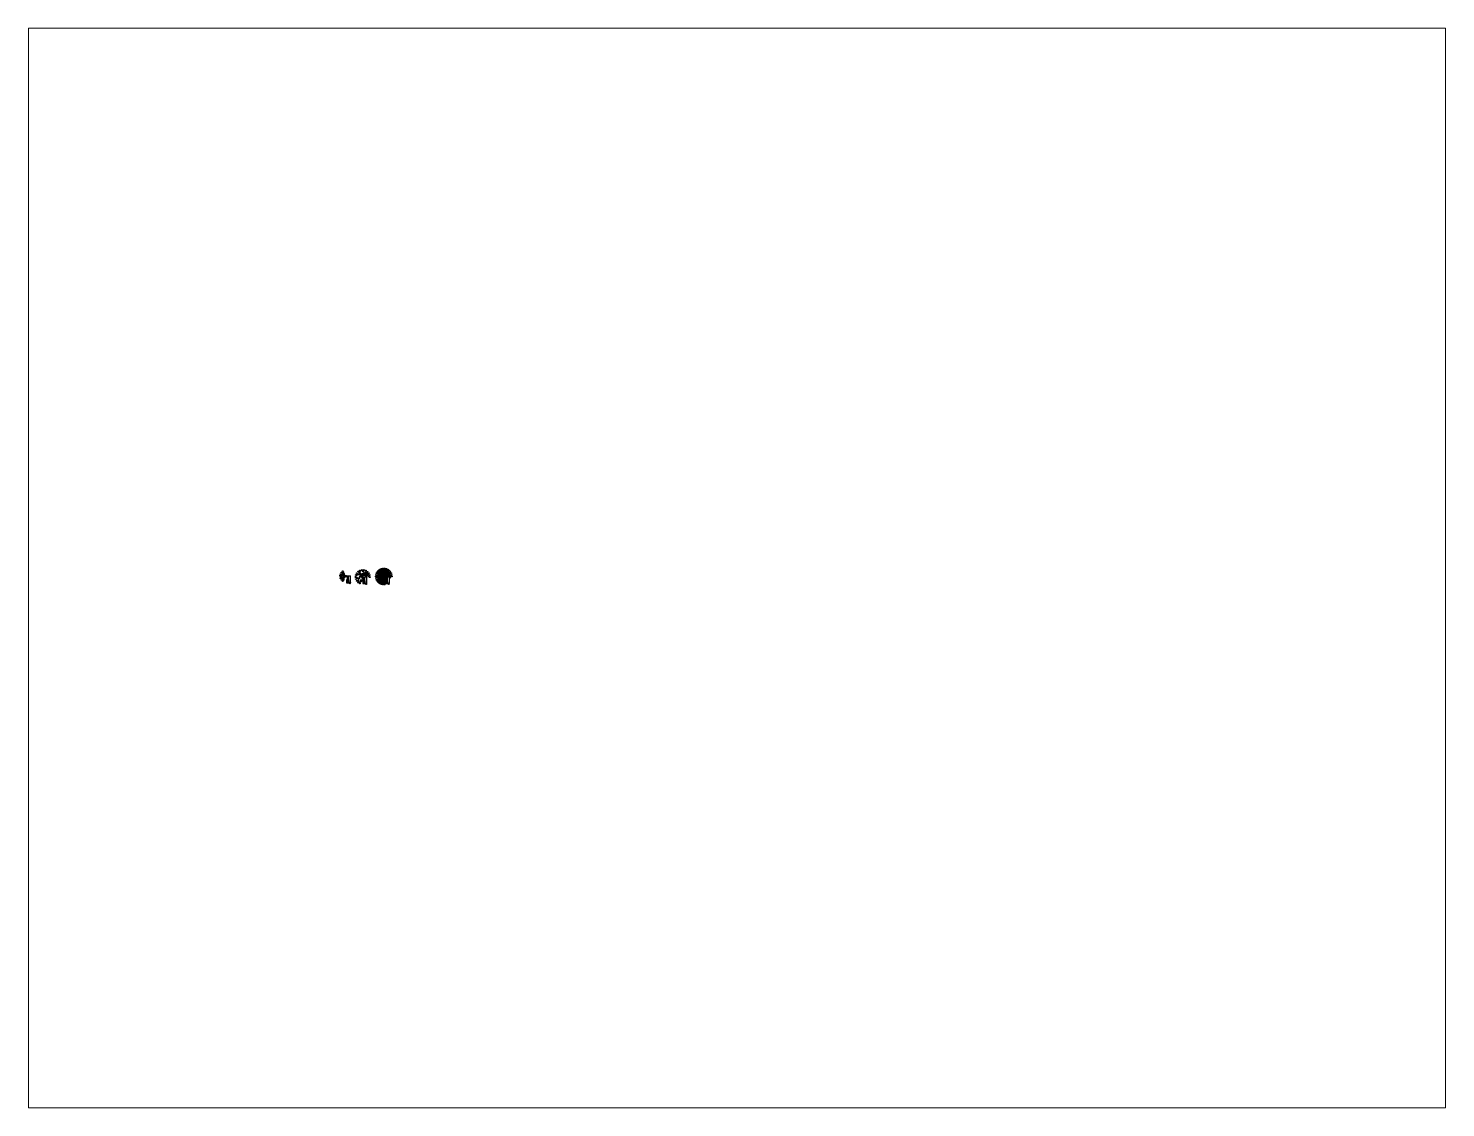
# Paper-space layout 'Layout2' of a CAD drawing. Header units: inches. Extents: x 1.05 to 9.45, y 0.8 to 7.2.
# The model-space entities are those that its viewports show. They can reach past a viewport. Long polylines and large blocks are cut down to what shows.
import ezdxf

# ---------------------------------------------------------------- set-up
doc = ezdxf.new("R2010")
doc.units = ezdxf.units.IN
doc.header["$MEASUREMENT"] = 0
doc.layers.add('L46', color=7, linetype='Continuous')

# ---------------------------------------------------------------- blocks, each defined once
blk = doc.blocks.new('CELL3')
for p, q in [((-18141, -9607), (-18141, -9757)), ((-18141, -9767), (-18141, -9917))]:
    blk.add_line(p, q)
for points in [[(-22906, -8884), (-22854, -8691, 0.4947432), (-23533, -9178), (-23556, -9376, 0.41518131), (-23334, -9200, -0.5153527)], [(-22828, -10894, -0.40002342), (-23244, -10585, 0.40439739), (-23465, -10414), (-23440, -10612, 0.4108337), (-22786, -11089)], [(-22854, -8691, -0.38002483), (-23081, -8228, 0.40439917), (-23200, -7975), (-23269, -8163, 0.39771834), (-22906, -8884)], [(-22489, -12982, -0.45324054), (-22329, -12161), (-22227, -12333, 0.45600642), (-22329, -12861, -0.41356748), (-22368, -13141)], [(-22326, -7675, -0.40665697), (-22469, -6881), (-22350, -6720, -0.41134482), (-22308, -6996, 0.393398), (-22221, -7505)], [(-21423, -10017, -0.48310762), (-22172, -9070), (-22120, -8876, -0.41517564), (-21978, -9121, 0.47664919), (-21429, -9817)], [(-21226, -9182, -0.48454646), (-21675, -8061), (-21570, -7891, -0.41208985), (-21503, -8164, 0.47949103), (-21176, -8989)], [(-21389, -5685, 0.40665734), (-21456, -6490), (-21312, -6353, -0.39188562), (-21263, -5838, 0.40731921), (-21232, -5561)], [(-20787, -12877, 0.41854292), (-20784, -12592, -0.4677482), (-20696, -11744), (-20807, -11577, 0.46879178), (-20926, -12733)], [(-20789, -10706, 0.41394293), (-20671, -10450, -0.41880819), (-20564, -10293), (-20582, -10094, 0.46610902), (-20858, -10519)], [(-20481, -9691), (-20442, -9495, -0.23306421), (-20502, -9361, 0.40955929), (-20645, -9119), (-20696, -9313, 0.3574952)], [(-20357, -11267, -0.46611688), (-20188, -10790), (-20124, -10979, 0.42103414), (-20191, -11156, -0.41503345), (-20246, -11434)], [(-20107, -8735, -0.20868492), (-20132, -8592, 0.41286104), (-20206, -8320), (-20305, -8494, 0.34626442), (-20196, -8915)], [(-18141, -9927, 0.04072617), (-20029, -10081), (-20005, -10229, -0.04072738), (-18141, -10077)], [(-18141, -9767, -0.0470708), (-19894, -9604), (-19922, -9751, 0.04645505), (-18141, -9917)], [(-17926, -13807), (-17926, -14122), (-18241, -14122, -0.41421356)], [(-16926, -10737, 0.41421356), (-17741, -9922), (-17741, -10237, -0.41421356), (-17241, -10737)], [(-17241, -14122), (-17241, -13807), (-16926, -13807, -0.41421356)], [(-16514, -10697), (-16494, -10697), (-16494, -10737), (-16514, -10737, 1)], [(-16514, -10787), (-16494, -10787), (-16494, -10827), (-16514, -10827, 1)], [(-16509, -10607), (-16489, -10607), (-16489, -10647), (-16509, -10647, 1)], [(-16504, -10517), (-16484, -10517), (-16484, -10557), (-16504, -10557, 1)], [(-16497, -10427), (-16477, -10427), (-16477, -10467), (-16497, -10467, 1)], [(-16487, -10337), (-16467, -10337), (-16467, -10377), (-16487, -10377, 1)], [(-16477, -10267, -1), (-16477, -10297), (-16462, -10297), (-16462, -10267)], [(-16467, -10197, -1), (-16467, -10227), (-16452, -10227), (-16452, -10197)], [(-16457, -10137, -1), (-16457, -10167), (-16442, -10167), (-16442, -10137)], [(-16444, -10107, 1), (-16444, -10077), (-16429, -10077), (-16429, -10107)], [(-16429, -10047, 1), (-16429, -10027), (-16419, -10027), (-16419, -10047)], [(-16304, -10007, 0.0693507), (-16329, -9942), (-16399, -9942, 0.06934969), (-16424, -10007)], [(-16299, -10047, -1), (-16299, -10027), (-16309, -10027), (-16309, -10047)], [(-16299, -10107), (-16299, -10077), (-16284, -10077, 1), (-16284, -10107)], [(-16288, -10167), (-16288, -10137), (-16273, -10137, 1), (-16273, -10167)], [(-16278, -10227), (-16278, -10197), (-16263, -10197, 1), (-16263, -10227)], [(-16268, -10297), (-16268, -10267), (-16253, -10267, 1), (-16253, -10297)], [(-16262, -10377), (-16262, -10337), (-16242, -10337, 1), (-16242, -10377)], [(-16252, -10467), (-16252, -10427), (-16232, -10427, 1), (-16232, -10467)], [(-16244, -10557), (-16244, -10517), (-16224, -10517, 1), (-16224, -10557)], [(-16239, -10647), (-16239, -10607), (-16219, -10607, 1), (-16219, -10647)], [(-16234, -10737), (-16234, -10697), (-16214, -10697, 1), (-16214, -10737)], [(-16234, -10827), (-16234, -10787), (-16214, -10787, 1), (-16214, -10827)], [(-14056, -9607), (-14056, -9922), (-13741, -9922, 0.41421356)], [(-17926, -17237), (-17926, -16922), (-18241, -16922, 0.41421356)], [(-14056, -17237), (-14056, -16922), (-13741, -16922, -0.41421356)]]:
    blk.add_lwpolyline(points, format="xyb", close=True)
for points in [[(-23028, -11566, -0.41356891), (-23145, -11824), (-23215, -11636, -0.48987169), (-22828, -10894), (-22786, -11089, 0.50732154), (-23028, -11566)], [(-21945, -10693, -0.41760335), (-22098, -10932), (-22140, -10737, -0.49758428), (-21429, -9817), (-21423, -10017, 0.50784129), (-21945, -10693)], [(-21581, -11708, -0.41673607), (-21651, -11983), (-21753, -11811, -0.46877731), (-21367, -10715), (-21298, -10903, 0.46815336), (-21581, -11708)], [(-21368, -14043, -0.45351754), (-21404, -13208), (-21265, -13352, 0.45572884), (-21241, -13888, -0.41511293), (-21213, -14170), (-21368, -14043)], [(-20784, -8230, -0.4845477), (-20927, -7031), (-20782, -6894, -0.41517245), (-20789, -7176, 0.47842164), (-20685, -8056), (-20784, -8230)], [(-20678, -9982, 0.38761159), (-20884, -9792), (-20878, -9991, 0.35749485), (-20564, -10293), (-20582, -10094, -0.23380955), (-20678, -9982)], [(-18141, -9607), (-18141, -9757, -0.19300948), (-19695, -9134), (-19596, -9021, 0.19369222), (-18141, -9607)], [(-18141, -10237), (-18141, -10087, 0.18048708), (-19680, -10662), (-19581, -10775, -0.18046339), (-18141, -10237)]]:
    blk.add_lwpolyline(points, format="xyb")
for points in [[(-18241, -16922), (-17926, -16922), (-17926, -14122), (-18241, -14122)], [(-17741, -9607), (-18141, -9607), (-18141, -10237), (-17741, -10237)], [(-17926, -14122), (-17241, -14122), (-17241, -13807), (-17926, -13807)], [(-17741, -9607), (-14056, -9607), (-14056, -9922), (-17741, -9922)], [(-17241, -13807), (-16926, -13807), (-16926, -10737), (-17241, -10737)], [(-16514, -10697), (-16214, -10697), (-16219, -10647), (-16509, -10647)], [(-16514, -10787), (-16214, -10787), (-16214, -10737), (-16514, -10737)], [(-16514, -10877), (-16214, -10877), (-16214, -10827), (-16514, -10827)], [(-16014, -15323), (-16514, -15323), (-16514, -14877), (-16514, -10877), (-16214, -10877), (-16214, -13397), (-16214, -13877), (-16014, -14077)], [(-16509, -10607), (-16219, -10607), (-16224, -10557), (-16504, -10557)], [(-16504, -10517), (-16224, -10517), (-16232, -10467), (-16497, -10467)], [(-16497, -10427), (-16232, -10427), (-16242, -10377), (-16487, -10377)], [(-16494, -10737), (-16234, -10737), (-16234, -10697), (-16494, -10697)], [(-16494, -10827), (-16234, -10827), (-16234, -10787), (-16494, -10787)], [(-16489, -10647), (-16239, -10647), (-16239, -10607), (-16489, -10607)], [(-16487, -10337), (-16242, -10337), (-16253, -10297), (-16477, -10297)], [(-16484, -10557), (-16244, -10557), (-16244, -10517), (-16484, -10517)], [(-16477, -10267), (-16252, -10267), (-16263, -10227), (-16467, -10227)], [(-16477, -10467), (-16252, -10467), (-16252, -10427), (-16477, -10427)], [(-16467, -10197), (-16262, -10197), (-16273, -10167), (-16457, -10167)], [(-16467, -10377), (-16262, -10377), (-16262, -10337), (-16467, -10337)], [(-16462, -10297), (-16268, -10297), (-16268, -10267), (-16462, -10267)], [(-16457, -10137), (-16272, -10137), (-16284, -10107), (-16444, -10107)], [(-16452, -10227), (-16278, -10227), (-16278, -10197), (-16452, -10197)], [(-16444, -10077), (-16284, -10077), (-16299, -10047), (-16429, -10047)], [(-16442, -10167), (-16288, -10167), (-16288, -10137), (-16442, -10137)], [(-16429, -10027), (-16299, -10027), (-16304, -10007), (-16424, -10007)], [(-16429, -10107), (-16299, -10107), (-16299, -10077), (-16429, -10077)], [(-16419, -10047), (-16309, -10047), (-16309, -10027), (-16419, -10027)], [(-16399, -9942), (-16329, -9942), (-16329, -9922), (-16399, -9922)], [(-13741, -9922), (-14056, -9922), (-14056, -16922), (-13741, -16922)], [(-14056, -16922), (-17926, -16922), (-17926, -17237), (-14056, -17237)], [(-14181, -17237), (-14811, -17237), (-14811, -17867), (-14181, -17867)]]:
    blk.add_lwpolyline(points, close=True)
for centre, radius in [((-25264, -9083), 400), ((-25152, -10739), 400), ((-24851, -7498), 400), ((-24802, -12339), 400), ((-23809, -14107), 400), ((-23798, -5795), 400), ((-22391, -15444), 400), ((-20026, -10136), 120), ((-19921, -9693), 120), ((-19654, -9062), 120), ((-19639, -10701), 120), ((-16264, -15582), 400), ((-14488, -17867), 400)]:
    blk.add_circle(centre, radius)
at = {"linetype": 'Continuous'}
blk.add_circle((-22391, -4293), 400, dxfattribs=at)
at = {"layer": 'L46'}
for points in [[(-24892, -9226), (-23556, -9376), (-23533, -9178), (-24870, -9028), (-24892, -9226)], [(-24755, -10791), (-23440, -10612), (-23465, -10414), (-24779, -10593), (-24755, -10791)], [(-24521, -7726), (-23269, -8163), (-23200, -7975), (-24453, -7538), (-24521, -7726)], [(-24404, -12297), (-23145, -11824), (-23215, -11636), (-24474, -12109), (-24404, -12297)], [(-23441, -13952), (-22368, -13141), (-22488, -12982), (-23561, -13793), (-23441, -13952)], [(-23546, -6106), (-22469, -6881), (-22350, -6720), (-23427, -5945), (-23546, -6106)], [(-22906, -8884), (-22172, -9070), (-22120, -8876), (-22854, -8691), (-22906, -8884)], [(-22786, -11089), (-22098, -10932), (-22140, -10737), (-22828, -10894), (-22786, -11089)], [(-22227, -12333), (-21651, -11983), (-21753, -11811), (-22329, -12161), (-22227, -12333)], [(-22326, -7675), (-21675, -8061), (-21570, -7891), (-22221, -7505), (-22326, -7675)], [(-22229, -4658), (-21389, -5685), (-21232, -5561), (-22072, -4534), (-22229, -4658)], [(-22067, -15209), (-21213, -14170), (-21368, -14043), (-22221, -15082), (-22067, -15209)], [(-21456, -6490), (-20927, -7031), (-20782, -6894), (-21311, -6352), (-21456, -6490)], [(-21423, -10017), (-20878, -9991), (-20884, -9792), (-21429, -9817), (-21423, -10017)], [(-21265, -13352), (-20787, -12877), (-20926, -12733), (-21404, -13208), (-21265, -13352)], [(-21298, -10903), (-20789, -10706), (-20858, -10519), (-21367, -10715), (-21298, -10903)], [(-21226, -9182), (-20696, -9313), (-20645, -9119), (-21176, -8989), (-21226, -9182)], [(-20696, -11744), (-20246, -11434), (-20357, -11267), (-20807, -11577), (-20696, -11744)], [(-20784, -8230), (-20305, -8494), (-20206, -8320), (-20685, -8056), (-20784, -8230)], [(-20564, -10293), (-20021, -10235), (-20039, -10036), (-20582, -10094), (-20564, -10293)], [(-20481, -9691), (-19944, -9790), (-19905, -9594), (-20442, -9495), (-20481, -9691)], [(-20196, -8915), (-19703, -9149), (-19614, -8970), (-20107, -8735), (-20196, -8915)], [(-20124, -10979), (-19610, -10797), (-19674, -10607), (-20188, -10790), (-20124, -10979)]]:
    blk.add_lwpolyline(points, close=True, dxfattribs=at)
blk = doc.blocks.new('24-v')
for p, q in [((12288, 11624), (12319, 11477)), ((12401, 10793), (12401, 10643)), ((12752, 10900), (12752, 10750))]:
    blk.add_line(p, q)
at = {"linetype": 'Continuous'}
blk.add_line((13152, 10900), (13152, 10585), dxfattribs=at)
for points in [[(3750, 16621), (10303, 11860), (10215, 11739), (3662, 16500)], [(5021, 18009), (10441, 11990), (10329, 11889), (4909, 17909)], [(6552, 19102), (10602, 12088), (10472, 12013), (6422, 19027)], [(8278, 19853), (10781, 12150), (10638, 12103), (8135, 19807)], [(10121, 20229), (10968, 12174), (10819, 12158), (9972, 20214)], [(12003, 20214), (11156, 12158), (11007, 12174), (11854, 20229)], [(13840, 19807), (11337, 12103), (11194, 12150), (13697, 19853)], [(15552, 19027), (11502, 12013), (11372, 12088), (15422, 19102)], [(17065, 17909), (11645, 11889), (11534, 11990), (16954, 18009)], [(18313, 16500), (11760, 11739), (11671, 11860), (18224, 16621)], [(1987, 11346), (10087, 11346), (10087, 11196), (1987, 11196)], [(2200, 13215), (10123, 11531), (10091, 11384), (2168, 13069)], [(2168, 9473), (10091, 11157), (10123, 11010), (2200, 9326)], [(2796, 15000), (10196, 11705), (10135, 11568), (2735, 14863)], [(2735, 7679), (10135, 10973), (10196, 10836), (2796, 7542)], [(3662, 6041), (10215, 10802), (10303, 10681), (3750, 5920)], [(4909, 4633), (10329, 10652), (10441, 10552), (5021, 4532)], [(6422, 3514), (10472, 10529), (10602, 10454), (6552, 3439)], [(8135, 2734), (10638, 10438), (10781, 10392), (8278, 2688)], [(9972, 2328), (10819, 10383), (10968, 10368), (10121, 2312)], [(11469, 10828), (11557, 10949), (11436, 11037), (11348, 10916)], [(19240, 14863), (11840, 11568), (11779, 11705), (19179, 15000)], [(11853, 8640), (11853, 9559), (12003, 9559), (12003, 8640)], [(11853, 2320), (11853, 7990), (12003, 7990), (12003, 2320)], [(12003, 8490), (13053, 8490), (13053, 8640), (12003, 8640)], [(12003, 7990), (13053, 7990), (13053, 8140), (12003, 8140)], [(17499, 12578), (12319, 11477), (12288, 11624), (17468, 12725)], [(12652, 3585), (12967, 3585), (12967, 6385), (12652, 6385)], [(17729, 11196), (12752, 11196), (12752, 11346), (17729, 11346)], [(13152, 10900), (12752, 10900), (12752, 10270), (13152, 10270)], [(12967, 6385), (13652, 6385), (13652, 6700), (12967, 6700)], [(16837, 3585), (12967, 3585), (12967, 3270), (16837, 3270)], [(13203, 8140), (13203, 8490), (13053, 8490), (13053, 8140)], [(13152, 10900), (16837, 10900), (16837, 10585), (13152, 10585)], [(13652, 6700), (13967, 6700), (13967, 9770), (13652, 9770)], [(14378, 9810), (14678, 9810), (14673, 9860), (14383, 9860)], [(14378, 9720), (14678, 9720), (14678, 9770), (14378, 9770)], [(14378, 9630), (14678, 9630), (14678, 9680), (14378, 9680)], [(14878, 5185), (14378, 5185), (14378, 5630), (14378, 9630), (14678, 9630), (14678, 7110), (14678, 6630), (14878, 6430)], [(14383, 9900), (14673, 9900), (14668, 9950), (14388, 9950)], [(14388, 9990), (14668, 9990), (14661, 10040), (14396, 10040)], [(14396, 10080), (14661, 10080), (14651, 10130), (14406, 10130)], [(14398, 9770), (14658, 9770), (14658, 9810), (14398, 9810)], [(14398, 9680), (14658, 9680), (14658, 9720), (14398, 9720)], [(14403, 9860), (14653, 9860), (14653, 9900), (14403, 9900)], [(14406, 10170), (14651, 10170), (14640, 10210), (14416, 10210)], [(14408, 9950), (14648, 9950), (14648, 9990), (14408, 9990)], [(14416, 10240), (14641, 10240), (14630, 10280), (14426, 10280)], [(14416, 10040), (14641, 10040), (14641, 10080), (14416, 10080)], [(14426, 10310), (14631, 10310), (14620, 10340), (14436, 10340)], [(14426, 10130), (14631, 10130), (14631, 10170), (14426, 10170)], [(14431, 10210), (14625, 10210), (14625, 10240), (14431, 10240)], [(14436, 10370), (14621, 10370), (14608, 10400), (14448, 10400)], [(14441, 10280), (14615, 10280), (14615, 10310), (14441, 10310)], [(14448, 10430), (14608, 10430), (14593, 10460), (14463, 10460)], [(14451, 10340), (14605, 10340), (14605, 10370), (14451, 10370)], [(14463, 10480), (14593, 10480), (14588, 10500), (14468, 10500)], [(14463, 10400), (14593, 10400), (14593, 10430), (14463, 10430)], [(14473, 10460), (14583, 10460), (14583, 10480), (14473, 10480)], [(14493, 10565), (14563, 10565), (14563, 10585), (14493, 10585)], [(16712, 3270), (16082, 3270), (16082, 2640), (16712, 2640)], [(17152, 10585), (16837, 10585), (16837, 3585), (17152, 3585)], [(17634, 11942), (17781, 11974), (17646, 12609), (17499, 12578)], [(17729, 10046), (17879, 10046), (17879, 11196), (17729, 11196)], [(17812, 11827), (18154, 11900), (18123, 12046), (17781, 11974)], [(17879, 9896), (18229, 9896), (18229, 10046), (17879, 10046)], [(18123, 12046), (18270, 12077), (18135, 12713), (17988, 12682)], [(19806, 13069), (18135, 12713), (18104, 12860), (19775, 13215)], [(18229, 10046), (18379, 10046), (18379, 11196), (18229, 11196)], [(19987, 11196), (18379, 11196), (18379, 11346), (19987, 11346)]]:
    blk.add_lwpolyline(points, close=True)
for points in [[(10087, 11196), (10087, 11346, 0.01698465), (10490, 11321), (10490, 11221, 0.01698465), (10087, 11196)], [(10091, 11384), (10123, 11531, 0.01698465), (10511, 11423), (10490, 11325, 0.01698465), (10091, 11384)], [(10123, 11010), (10091, 11157, 0.01698465), (10490, 11216), (10511, 11118, 0.01698465), (10123, 11010)], [(10135, 11568), (10196, 11705, 0.01698465), (10553, 11519), (10513, 11427, 0.01698465), (10135, 11568)], [(10196, 10836), (10135, 10973, 0.01698465), (10513, 11114), (10553, 11023, 0.01698465), (10196, 10836)], [(10215, 11739), (10303, 11860, 0.01698465), (10614, 11604), (10555, 11523, 0.01698465), (10215, 11739)], [(10303, 10681), (10215, 10802, 0.01698465), (10555, 11019), (10614, 10938, 0.01698465), (10303, 10681)], [(10329, 11889), (10441, 11990), (10692, 11674), (10617, 11607, 0.01698465), (10329, 11889)], [(10441, 10552), (10329, 10652, 0.01698465), (10617, 10934), (10692, 10868, 0.01698465), (10441, 10552)], [(10472, 12013), (10602, 12088), (10782, 11727), (10695, 11677, 0.01698465), (10472, 12013)], [(10602, 10454), (10472, 10529, 0.01698465), (10695, 10865), (10782, 10815, 0.01698465), (10602, 10454)], [(10638, 12103), (10781, 12150, 0.01698465), (10881, 11759), (10786, 11728, 0.01698465), (10638, 12103)], [(10781, 10392), (10638, 10438, 0.01698465), (10786, 10813), (10881, 10782, 0.01698465), (10781, 10392)], [(10819, 12158), (10968, 12174, 0.01698465), (10985, 11771), (10886, 11760, 0.01698465), (10819, 12158)], [(10968, 10368), (10819, 10383, 0.01698465), (10886, 10781), (10985, 10771, 0.01698465), (10968, 10368)], [(11007, 12174), (11156, 12158, 0.01698465), (11089, 11760), (10990, 11771, 0.01698465), (11007, 12174)], [(11194, 12150), (11337, 12103, 0.01698465), (11189, 11728), (11094, 11759, 0.01698465), (11194, 12150)], [(11372, 12088), (11502, 12013, 0.01698465), (11279, 11677), (11193, 11727, 0.01698465), (11372, 12088)], [(11534, 11990), (11645, 11889, 0.01698465), (11357, 11607), (11283, 11674, 0.01698465), (11534, 11990)], [(11671, 11860), (11760, 11739), (11419, 11523), (11360, 11604, 0.01698465), (11671, 11860)], [(11779, 11705), (11840, 11568), (11462, 11427), (11422, 11519, 0.01698465), (11779, 11705)], [(12401, 10373), (12401, 10523, -0.08076246), (12752, 10580), (12752, 10430, 0.08076246), (12401, 10373)]]:
    blk.add_lwpolyline(points, format="xyb")
for points in [[(11348, 10916, 0.55258155), (10985, 10771, -1.951616), (11462, 11427, 0.55258155), (11436, 11037)], [(12401, 10523, -0.23830083), (11557, 10949), (11469, 10828, 0.23107987), (12401, 10373)], [(11853, 9559), (12003, 9559), (12003, 9709, 0.41421356)], [(12003, 8490), (12003, 8640), (11853, 8640, 0.41421356)], [(12003, 8140), (12003, 7990), (11853, 7990, -0.41421356)], [(12401, 10643, -0.89155244), (12288, 11624), (12319, 11477, 0.88774335), (12401, 10793)], [(12276, 9982, -0.41440514), (12003, 9709), (12003, 9559, 0.41421356), (12426, 9982)], [(12752, 10420, 0.39025562), (12276, 9982), (12426, 9982, -0.37870197), (12752, 10270)], [(12401, 10643), (12401, 10793, 0.07504735), (12752, 10740), (12752, 10590, -0.07504735)], [(12752, 11196, 1), (12752, 10900), (12752, 10750, -1), (12752, 11346)], [(12967, 6700), (12967, 6385), (12652, 6385, -0.41421356)], [(12967, 3270), (12967, 3585), (12652, 3585, 0.41421356)], [(13053, 8640), (13053, 8490), (13203, 8490, 0.41421356)], [(13053, 7990), (13053, 8140), (13203, 8140, -0.41421356)], [(13967, 9770, 0.41421356), (13152, 10585), (13152, 10270, -0.41421356), (13652, 9770)], [(13652, 6385), (13652, 6700), (13967, 6700, -0.41421356)], [(14378, 9810), (14398, 9810), (14398, 9770), (14378, 9770, 1)], [(14378, 9720), (14398, 9720), (14398, 9680), (14378, 9680, 1)], [(14383, 9900), (14403, 9900), (14403, 9860), (14383, 9860, 1)], [(14388, 9990), (14408, 9990), (14408, 9950), (14388, 9950, 1)], [(14396, 10080), (14416, 10080), (14416, 10040), (14396, 10040, 1)], [(14406, 10170), (14426, 10170), (14426, 10130), (14406, 10130, 1)], [(14416, 10240, -1), (14416, 10210), (14431, 10210), (14431, 10240)], [(14426, 10310, -1), (14426, 10280), (14441, 10280), (14441, 10310)], [(14436, 10370, -1), (14436, 10340), (14451, 10340), (14451, 10370)], [(14448, 10400, 1), (14448, 10430), (14463, 10430), (14463, 10400)], [(14463, 10460, 1), (14463, 10480), (14473, 10480), (14473, 10460)], [(14588, 10500, 0.0693507), (14563, 10565), (14493, 10565, 0.06934969), (14468, 10500)], [(14593, 10460, -1), (14593, 10480), (14583, 10480), (14583, 10460)], [(14593, 10400), (14593, 10430), (14608, 10430, 1), (14608, 10400)], [(14605, 10340), (14605, 10370), (14620, 10370, 1), (14620, 10340)], [(14615, 10280), (14615, 10310), (14630, 10310, 1), (14630, 10280)], [(14625, 10210), (14625, 10240), (14640, 10240, 1), (14640, 10210)], [(14631, 10130), (14631, 10170), (14651, 10170, 1), (14651, 10130)], [(14641, 10040), (14641, 10080), (14661, 10080, 1), (14661, 10040)], [(14648, 9950), (14648, 9990), (14668, 9990, 1), (14668, 9950)], [(14653, 9860), (14653, 9900), (14673, 9900, 1), (14673, 9860)], [(14658, 9770), (14658, 9810), (14678, 9810, 1), (14678, 9770)], [(14658, 9680), (14658, 9720), (14678, 9720, 1), (14678, 9680)], [(16837, 10900), (16837, 10585), (17152, 10585, 0.41421356)], [(16837, 3270), (16837, 3585), (17152, 3585, -0.41421356)], [(17646, 12609), (17499, 12578), (17468, 12725, -0.41421356)], [(17634, 11942), (17781, 11974), (17812, 11827, -0.41421356)], [(17879, 11196), (17729, 11196), (17729, 11346, -0.41421356)], [(17729, 10046), (17879, 10046), (17879, 9896, -0.41421356)], [(17988, 12682), (18135, 12713), (18104, 12860, 0.41421356)], [(18270, 12077), (18123, 12046), (18154, 11900, 0.41421356)], [(18229, 11196), (18379, 11196), (18379, 11346, 0.41421356)], [(18379, 10046), (18229, 10046), (18229, 9896, 0.41421356)]]:
    blk.add_lwpolyline(points, format="xyb", close=True)
for centre in [(3706, 16561), (4965, 17959), (6487, 19065), (8206, 19830), (10047, 20221), (11928, 20221), (13769, 19830), (15487, 19065), (17010, 17959), (18269, 16561), (1987, 11271), (2184, 13142), (2184, 9399), (2765, 14931), (2765, 7610), (3706, 5981), (4965, 4582), (6487, 3476), (8206, 2711), (10047, 2320), (11928, 2320), (14628, 4926), (16404, 2640), (19209, 14931), (19791, 13142), (19987, 11271)]:
    blk.add_circle(centre, 400)
blk.add_arc((437610, -298689), 526835, 143.991843, 144.008157)
blk = doc.blocks.new('16-v')
at = {"linetype": 'Continuous'}
for p, q in [((8105, 14446), (7935, 14590)), ((11770, 11806), (11770, 11491))]:
    blk.add_line(p, q, dxfattribs=at)
blk.add_line((10694, 11226), (10694, 11026))
for points in [[(8009, 16868, 0.45815045), (6668, 17075), (6515, 16946, 0.41515988), (6798, 16923, -0.45556216), (7840, 16762), (8009, 16868)], [(7936, 14589, -0.5124972), (8081, 16381), (7973, 16549, 0.51201664), (7804, 14439), (7936, 14589)], [(8232, 18061), (8415, 18142, -0.41515988), (8313, 17878, 0.45343382), (8009, 16868), (7840, 16762, -0.45602008), (8232, 18061)], [(7973, 16549), (8142, 16657, -0.41421217), (8081, 16381), (7973, 16549)], [(11413, 17772, 0.45815045), (10396, 18672), (10198, 18645, 0.41515988), (10424, 18474, -0.45556216), (11213, 17774), (11413, 17772)], [(11408, 17322, -0.52025243), (12667, 15466), (12853, 15394, 0.52044671), (11410, 17521), (11210, 17523, 0.41421217), (11408, 17322)], [(12245, 18655), (12443, 18624, -0.41515988), (12214, 18457, 0.45343382), (11413, 17772), (11213, 17774, -0.45602008), (12245, 18655)], [(14396, 18009), (14312, 17828, -0.41420564), (14215, 18094), (14396, 18009)], [(15164, 16083), (15314, 15951, 0.52929957), (15030, 17712), (14946, 17531, -0.5356641), (15164, 16083)], [(4059, 11488), (4061, 11688, -0.41515988), (4259, 11486, 0.45343382), (5050, 10789), (5077, 10591, -0.45602008), (4059, 11488)], [(5050, 10789, 0.45815045), (4305, 9656), (4359, 9463, 0.41515988), (4497, 9711, -0.45556216), (5077, 10591), (5050, 10789)], [(5637, 14263, 0.45815045), (4397, 13712), (4339, 13520, 0.41515988), (4589, 13654, -0.45556216), (5552, 14082), (5637, 14263)], [(5180, 15387), (5290, 15554, -0.41515988), (5347, 15277, 0.45343382), (5637, 14263), (5552, 14082, -0.45602008), (5180, 15387)], [(5223, 7600), (5116, 7769, -0.41515988), (5393, 7706, 0.45343382), (6435, 7549), (6565, 7397, -0.45602008), (5223, 7600)], [(5864, 14157), (5780, 13975, 0.41421217), (6045, 14072), (5864, 14157)], [(5864, 14157), (6045, 14072, -0.48946303), (7804, 14439), (7936, 14589, 0.48942419), (5864, 14157)], [(6435, 7549, 0.45815045), (6422, 6192), (6572, 6060, 0.41515988), (6554, 6343, -0.45556216), (6565, 7397), (6435, 7549)], [(7648, 9805), (7566, 9988, -0.39473015), (8671, 13190), (8745, 13003, 0.3902944), (7749, 10070, -0.41421356), (7648, 9805)], [(8288, 4983), (8470, 4899, 0.41515988), (8371, 5165, -0.45343382), (8076, 6177), (7908, 6285, 0.45602008), (8288, 4983)], [(8212, 6388), (8043, 6496, -0.41421217), (8320, 6556), (8212, 6388)], [(8212, 6388), (8320, 6556, 0.49838483), (10006, 7179), (10199, 7123, -0.49886959), (8212, 6388)], [(10909, 9557, 0.22471783), (10881, 9726, -0.41004156), (11048, 10730), (10931, 10892, 0.40930678), (10717, 9613), (10909, 9557)], [(11370, 11656), (11370, 11806, -0.50052437), (11096, 12172), (10896, 12172, 0.43944029), (11370, 11656)], [(17311, 15440), (17417, 15271, -0.41420197), (17142, 15333), (17311, 15440)], [(18226, 13682), (18285, 13491, -0.41420197), (18035, 13623), (18226, 13682)]]:
    blk.add_lwpolyline(points, format="xyb", dxfattribs=at)
for points in [[(12667, 15466, -0.52359636), (15164, 16083), (15314, 15951, -0.41421167), (15032, 15933, 0.52347943), (12853, 15394)], [(16938, 16032, 0.53309566), (15164, 16083), (15314, 15951, -0.54037449), (16768, 15926)], [(7175, 9593, -0.50224018), (5326, 10624), (5299, 10822, -0.41164621), (5524, 10652, 0.50237022), (7094, 9775)], [(7094, 9775, 0.49931225), (6626, 7712), (6756, 7559, 0.41292172), (6779, 7841, -0.49922565), (7175, 9593)], [(7952, 14575, -0.09094438), (8891, 15342), (8997, 15172, 0.09172782), (8105, 14446)], [(8477, 14118, -0.08144949), (9261, 14755), (9154, 14924, 0.08087789), (8327, 14251)], [(8671, 13190, -0.25382589), (9825, 12921), (9692, 12771, 0.24811787), (8745, 13003)], [(10012, 7199, -0.09093466), (8919, 7722), (9027, 7890, 0.09171782), (10064, 7392)], [(9185, 8138, 0.08055144), (10146, 7677), (10202, 7869, -0.08111266), (9292, 8307)], [(9473, 13827, 0.24158593), (9825, 12921), (9692, 12771, -0.24812588), (9278, 13879)], [(9278, 13879, -0.40314678), (12602, 15295), (12788, 15224, -0.41365908), (12531, 15108, 0.39975391), (9473, 13827)], [(10256, 13393, -0.40314678), (13712, 14448), (13890, 14357, -0.41365908), (13622, 14269, 0.39975391), (10445, 13320)], [(10623, 11760), (10731, 11928, 0.21105805), (11370, 11646), (11370, 11496, -0.17159534)], [(11370, 11336), (11370, 11486, 0.18688695), (10624, 11197), (10764, 11054, -0.22104288)], [(11094, 10809, -0.49926374), (11370, 11176), (11370, 11326, 0.43858437), (10894, 10809)], [(13835, 14622, -0.52359636), (16407, 14572), (16518, 14406, -0.41421167), (16241, 14461, 0.52347943), (13997, 14505)], [(18107, 14064, 0.53309566), (16407, 14572), (16518, 14406, -0.54037449), (17916, 14005)]]:
    blk.add_lwpolyline(points, format="xyb", close=True, dxfattribs=at)
blk.add_lwpolyline([(15314, 15951), (15164, 16083), (16288, 17358), (16438, 17226)], close=True, dxfattribs=at)
for points in [[(10694, 11026, -0.57904375), (9692, 12771), (9842, 12639, 0.56485368), (10694, 11226)], [(9692, 12771), (9842, 12639, 0.41421356), (9825, 12921)], [(10623, 11760, -0.26170056), (10256, 13393), (10445, 13320, 0.23209592), (10731, 11928)], [(11536, 13489, 0.23000249), (10896, 12172), (11096, 12172, -0.22632086), (11644, 13321)], [(11585, 7606), (11585, 7291), (11270, 7291, -0.41421356)], [(11585, 4176), (11585, 4491), (11270, 4491, 0.41421356)], [(11536, 13489, -0.20236315), (14250, 13259), (14072, 13168, 0.20108217), (11644, 13321)], [(12585, 10676, 0.41421356), (11770, 11491), (11770, 11176, -0.41421356), (12270, 10676)], [(12270, 7291), (12270, 7606), (12585, 7606, -0.41421356)], [(12997, 10716), (13017, 10716), (13017, 10676), (12997, 10676, 1)], [(12997, 10626), (13017, 10626), (13017, 10586), (12997, 10586, 1)], [(13002, 10806), (13022, 10806), (13022, 10766), (13002, 10766, 1)], [(13007, 10896), (13027, 10896), (13027, 10856), (13007, 10856, 1)], [(13014, 10986), (13034, 10986), (13034, 10946), (13014, 10946, 1)], [(13024, 11076), (13044, 11076), (13044, 11036), (13024, 11036, 1)], [(13034, 11146, -1), (13034, 11116), (13049, 11116), (13049, 11146)], [(13044, 11216, -1), (13044, 11186), (13059, 11186), (13059, 11216)], [(13054, 11276, -1), (13054, 11246), (13069, 11246), (13069, 11276)], [(13067, 11306, 1), (13067, 11336), (13082, 11336), (13082, 11306)], [(13082, 11366, 1), (13082, 11386), (13092, 11386), (13092, 11366)], [(13207, 11406, 0.0693507), (13182, 11471), (13112, 11471, 0.06934969), (13087, 11406)], [(13212, 11366, -1), (13212, 11386), (13202, 11386), (13202, 11366)], [(13212, 11306), (13212, 11336), (13227, 11336, 1), (13227, 11306)], [(13223, 11246), (13223, 11276), (13238, 11276, 1), (13238, 11246)], [(13233, 11186), (13233, 11216), (13248, 11216, 1), (13248, 11186)], [(13243, 11116), (13243, 11146), (13258, 11146, 1), (13258, 11116)], [(13249, 11036), (13249, 11076), (13269, 11076, 1), (13269, 11036)], [(13259, 10946), (13259, 10986), (13279, 10986, 1), (13279, 10946)], [(13267, 10856), (13267, 10896), (13287, 10896, 1), (13287, 10856)], [(13272, 10766), (13272, 10806), (13292, 10806, 1), (13292, 10766)], [(13277, 10676), (13277, 10716), (13297, 10716, 1), (13297, 10676)], [(13277, 10586), (13277, 10626), (13297, 10626, 1), (13297, 10586)], [(14250, 13259), (14072, 13168, 0.41435379), (14341, 13081)], [(15036, 13461, -0.51921546), (17102, 12410), (17299, 12439, 0.51857742), (14945, 13639)], [(15455, 11806), (15455, 11491), (15770, 11491, 0.41421356)], [(15455, 4176), (15455, 4491), (15770, 4491, -0.41421356)], [(17299, 12439), (17102, 12410, 0.41435379), (17328, 12241)], [(18574, 11586), (18374, 11586, 0.45688156), (17576, 12276), (17548, 12474, -0.45677384)], [(18574, 11586), (18374, 11586, 0.41435379), (18574, 11386)]]:
    blk.add_lwpolyline(points, format="xyb", close=True)
for points in [[(11270, 4491), (11585, 4491), (11585, 7291), (11270, 7291)], [(11770, 11806), (11370, 11806), (11370, 11176), (11770, 11176)], [(11585, 7291), (12270, 7291), (12270, 7606), (11585, 7606)], [(15455, 4491), (11585, 4491), (11585, 4176), (15455, 4176)], [(11770, 11806), (15455, 11806), (15455, 11491), (11770, 11491)], [(12270, 7606), (12585, 7606), (12585, 10676), (12270, 10676)], [(12997, 10716), (13297, 10716), (13292, 10766), (13002, 10766)], [(12997, 10626), (13297, 10626), (13297, 10676), (12997, 10676)], [(12997, 10536), (13297, 10536), (13297, 10586), (12997, 10586)], [(13497, 6090), (12997, 6090), (12997, 6536), (12997, 10536), (13297, 10536), (13297, 8016), (13297, 7536), (13497, 7336)], [(13002, 10806), (13292, 10806), (13287, 10856), (13007, 10856)], [(13007, 10896), (13287, 10896), (13279, 10946), (13014, 10946)], [(13014, 10986), (13279, 10986), (13269, 11036), (13024, 11036)], [(13017, 10676), (13277, 10676), (13277, 10716), (13017, 10716)], [(13017, 10586), (13277, 10586), (13277, 10626), (13017, 10626)], [(13022, 10766), (13272, 10766), (13272, 10806), (13022, 10806)], [(13024, 11076), (13269, 11076), (13258, 11116), (13034, 11116)], [(13027, 10856), (13267, 10856), (13267, 10896), (13027, 10896)], [(13034, 11146), (13259, 11146), (13248, 11186), (13044, 11186)], [(13034, 10946), (13259, 10946), (13259, 10986), (13034, 10986)], [(13044, 11216), (13249, 11216), (13238, 11246), (13054, 11246)], [(13044, 11036), (13249, 11036), (13249, 11076), (13044, 11076)], [(13049, 11116), (13243, 11116), (13243, 11146), (13049, 11146)], [(13054, 11276), (13239, 11276), (13227, 11306), (13067, 11306)], [(13059, 11186), (13233, 11186), (13233, 11216), (13059, 11216)], [(13067, 11336), (13227, 11336), (13212, 11366), (13082, 11366)], [(13069, 11246), (13223, 11246), (13223, 11276), (13069, 11276)], [(13082, 11386), (13212, 11386), (13207, 11406), (13087, 11406)], [(13082, 11306), (13212, 11306), (13212, 11336), (13082, 11336)], [(13092, 11366), (13202, 11366), (13202, 11386), (13092, 11386)], [(13112, 11471), (13182, 11471), (13182, 11491), (13112, 11491)], [(15330, 4176), (14700, 4176), (14700, 3546), (15330, 3546)], [(15770, 11491), (15455, 11491), (15455, 4491), (15770, 4491)]]:
    blk.add_lwpolyline(points, close=True)
for centre, radius in [((4566, 15908), 400), ((6073, 17620), 400), ((7997, 18832), 400), ((10190, 19451), 400), ((12464, 19430), 400), ((14647, 18775), 400), ((16550, 17527), 400), ((18031, 15797), 400), ((3260, 11595), 400), ((3562, 9341), 400), ((3602, 13848), 400), ((4494, 7257), 400), ((5968, 5526), 400), ((8046, 4214), 400), ((10677, 11844), 100), ((10694, 11126), 100), ((10991, 10809), 100), ((10996, 12172), 100)]:
    blk.add_circle(centre, radius, dxfattribs=at)
for centre in [(13247, 5831), (15022, 3546), (19019, 13823), (19374, 11485)]:
    blk.add_circle(centre, 400)
at = {"layer": 'L46'}
for points in [[(4511, 15825), (5180, 15387), (5290, 15554), (4621, 15993), (4511, 15825)], [(6149, 17685), (6668, 17075), (6515, 16946), (5997, 17555), (6149, 17685)], [(7840, 16762), (7973, 16549), (8143, 16656), (8009, 16868), (7840, 16762)], [(7907, 18791), (8232, 18061), (8415, 18142), (8089, 18873), (7907, 18791)], [(10290, 19465), (10396, 18672), (10198, 18645), (10092, 19438), (10290, 19465)], [(11213, 17774), (11210, 17523), (11410, 17521), (11413, 17772), (11213, 17774)], [(12366, 19445), (12245, 18655), (12443, 18624), (12564, 19415), (12366, 19445)], [(14736, 18734), (14396, 18009), (14215, 18094), (14555, 18818), (14736, 18734)], [(15030, 17712), (14396, 18009), (14312, 17828), (14946, 17531), (15030, 17712)], [(16938, 16032), (17311, 15440), (17142, 15333), (16768, 15926), (16938, 16032)], [(17988, 15867), (17311, 15440), (17417, 15271), (18094, 15697), (17988, 15867)], [(3259, 11496), (4059, 11488), (4061, 11688), (3261, 11696), (3259, 11496)], [(3535, 9438), (4305, 9656), (4359, 9463), (3589, 9245), (3535, 9438)], [(3631, 13944), (4397, 13712), (4339, 13520), (3573, 13753), (3631, 13944)], [(4546, 7173), (5223, 7600), (5116, 7769), (4440, 7342), (4546, 7173)], [(5077, 10591), (5326, 10624), (5299, 10822), (5050, 10789), (5077, 10591)], [(5552, 14082), (5780, 13975), (5864, 14157), (5637, 14263), (5552, 14082)], [(5893, 5592), (6422, 6192), (6572, 6060), (6043, 5460), (5893, 5592)], [(6565, 7397), (6756, 7559), (6626, 7712), (6435, 7549), (6565, 7397)], [(7175, 9593), (7648, 9805), (7566, 9988), (7094, 9776), (7175, 9593)], [(7804, 14439), (7973, 14296), (8105, 14446), (7936, 14589), (7804, 14439)], [(7908, 6285), (8043, 6496), (8212, 6388), (8076, 6177), (7908, 6285)], [(7956, 4255), (8288, 4983), (8470, 4899), (8138, 4172), (7956, 4255)], [(8195, 14101), (9692, 12771), (9825, 12921), (8327, 14251), (8195, 14101)], [(8919, 7722), (9292, 8307), (9124, 8414), (8750, 7829), (8919, 7722)], [(8891, 15342), (9261, 14755), (9430, 14861), (9060, 15448), (8891, 15342)], [(10199, 7123), (10256, 7337), (10064, 7392), (10006, 7179), (10199, 7123)], [(10338, 7621), (10909, 9557), (10717, 9613), (10146, 7677), (10338, 7621)], [(12667, 15466), (12602, 15295), (12788, 15224), (12853, 15394), (12667, 15466)], [(13835, 14622), (13709, 14448), (13871, 14331), (13997, 14505), (13835, 14622)], [(14945, 13639), (15036, 13461), (14341, 13081), (14250, 13259), (14945, 13639)], [(17299, 12439), (17548, 12474), (17576, 12276), (17328, 12241), (17299, 12439)], [(18107, 14064), (18226, 13682), (18035, 13623), (17916, 14006), (18107, 14064)], [(18990, 13919), (18226, 13682), (18285, 13491), (19049, 13727), (18990, 13919)], [(19374, 11585), (18574, 11586), (18574, 11386), (19374, 11385), (19374, 11585)]]:
    blk.add_lwpolyline(points, close=True, dxfattribs=at)

msp = doc.modelspace()

# ---------------------------------------------------------------- block references
for name, p in [('CELL3', (28095, 23091)), ('16-v', (16758, 678)), ('24-v', (40587, 1584))]:
    msp.add_blockref(name, p)

psp = doc.layouts.new('Layout2')

# ---------------------------------------------------------------- viewports
at = {"layer": '0'}
psp.add_viewport(center=(5.25, 4), size=(8.4, 6.4), view_center_point=(445636.3021, 22334.1129), view_height=1204921.845842, dxfattribs=at)

doc.saveas('drawing.dxf')
